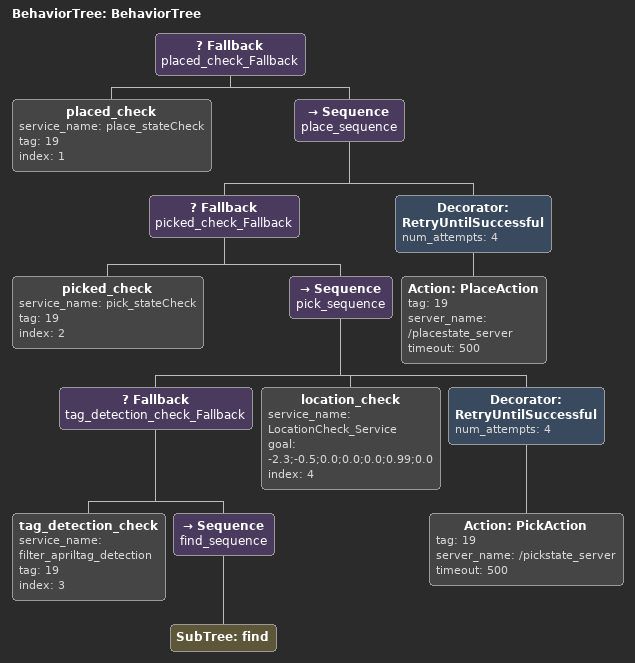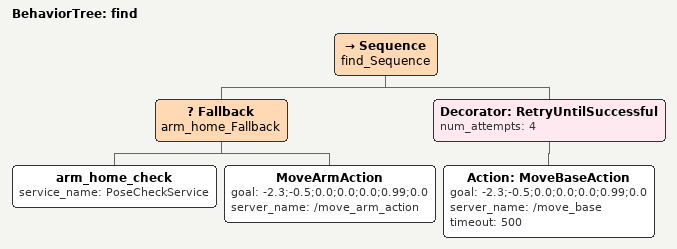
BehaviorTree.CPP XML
<root main_tree_to_execute="BehaviorTree">
  <BehaviorTree ID="BehaviorTree"><Fallback name="placed_check_Fallback"><placed_check service_name="place_stateCheck" tag="19" index="1"/><Sequence name="place_sequence"><Fallback name="picked_check_Fallback"><picked_check service_name="pick_stateCheck" tag="19" index="2"/><Sequence name="pick_sequence"><Fallback name="tag_detection_check_Fallback"><tag_detection_check service_name="filter_apriltag_detection" tag="19" index="3"/><Sequence name="find_sequence"><SubTree ID="find"/></Sequence></Fallback><location_check service_name="LocationCheck_Service" goal="-2.3;-0.5;0.0;0.0;0.0;0.99;0.0" index="4"/><Decorator ID="RetryUntilSuccessful" num_attempts="4">
                <Action ID="PickAction" tag="19" server_name="/pickstate_server" timeout="500"/>
 </Decorator></Sequence></Fallback><Decorator ID="RetryUntilSuccessful" num_attempts="4">
                <Action ID="PlaceAction" tag="19" server_name="/placestate_server" timeout="500"/>
 </Decorator></Sequence></Fallback></BehaviorTree>
<BehaviorTree ID="find">
    <Sequence name="find_Sequence">
        <Fallback name="arm_home_Fallback">
            <arm_home_check service_name="PoseCheckService"/>
            <MoveArmAction goal="-2.3;-0.5;0.0;0.0;0.0;0.99;0.0" server_name="/move_arm_action"/>
        </Fallback>
        <Decorator ID="RetryUntilSuccessful" num_attempts="4">
            <Action ID="MoveBaseAction" goal="-2.3;-0.5;0.0;0.0;0.0;0.99;0.0" server_name="/move_base" timeout="500"/>
        </Decorator>
    </Sequence>
</BehaviorTree></root>
